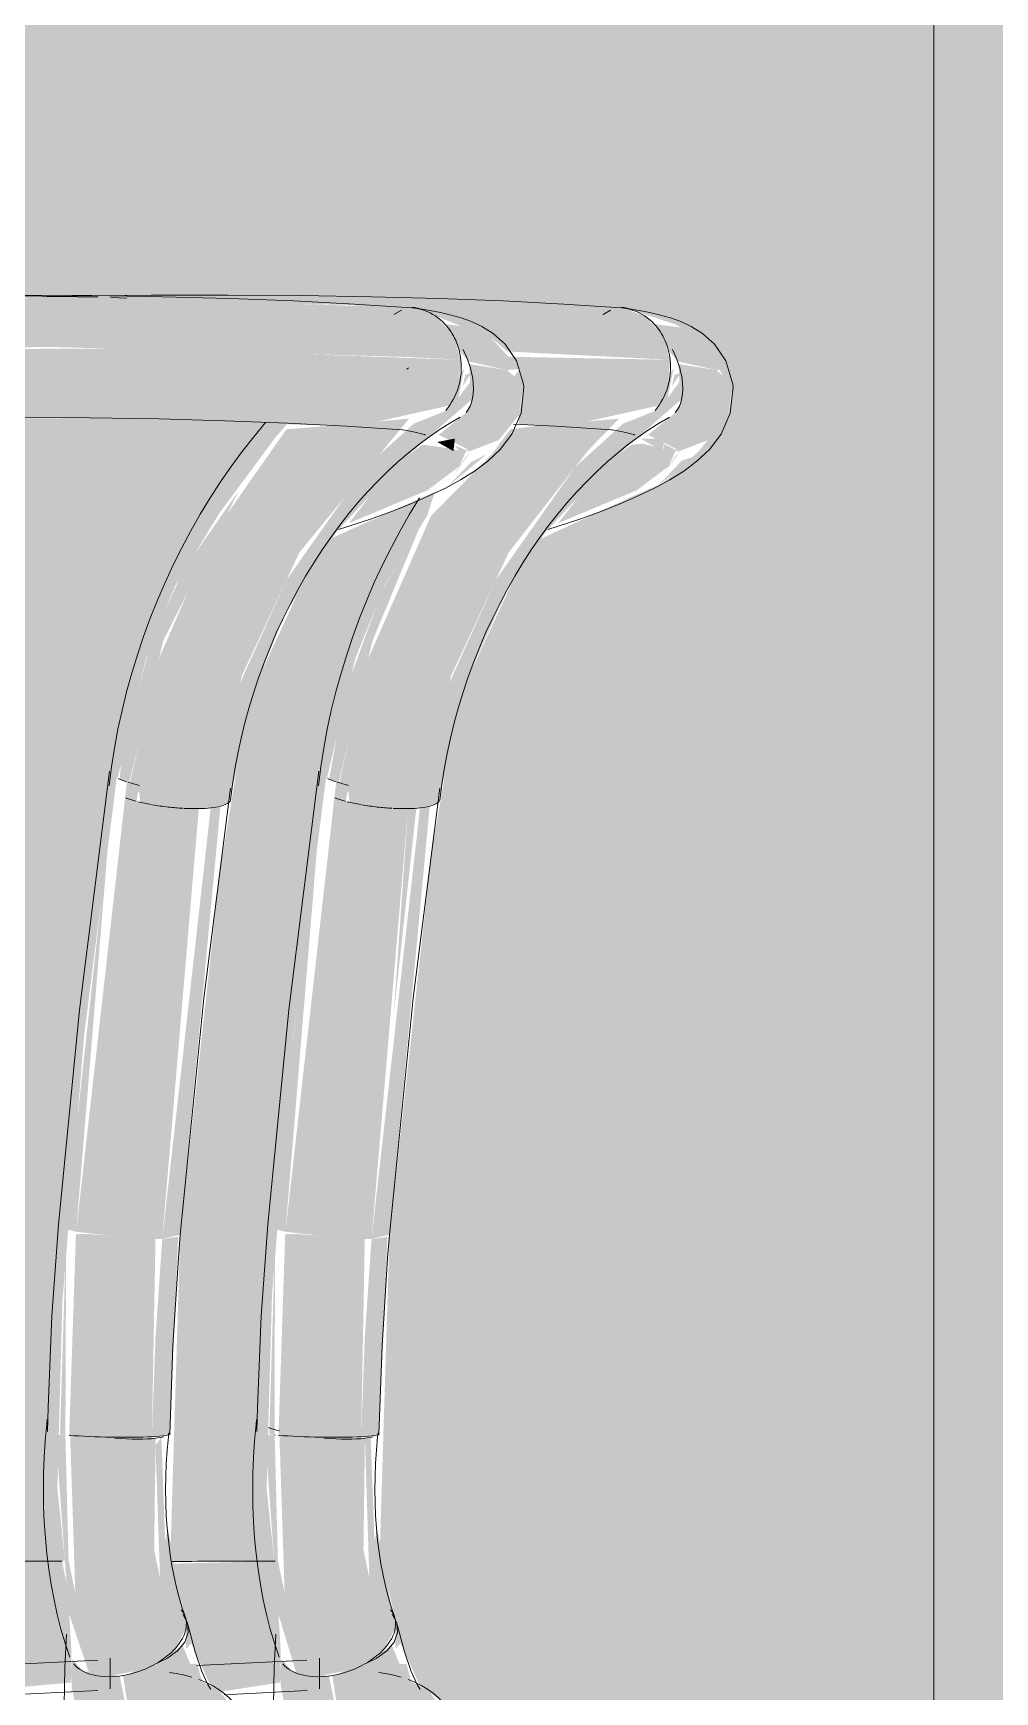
# Model space of a CAD drawing. Header units: inches. Extents: x 20478 to 36715, y -248 to 750.
# Drawn here: x 28169.16 to 28177.03, y 16.93 to 30.5 of the extents above; entities that cross this region are included whole.
import ezdxf

# ---------------------------------------------------------------- set-up
doc = ezdxf.new("R2010")
doc.units = ezdxf.units.IN
doc.header["$MEASUREMENT"] = 0
for name, color, linetype, lineweight in [('A-DOOR', 31, 'Continuous', 13), ('A-GLAZ-CWMG', 51, 'Continuous', 9), ('I-FURN', 30, 'Continuous', 9)]:
    doc.layers.add(name, color=color, linetype=linetype, lineweight=lineweight)

# ---------------------------------------------------------------- blocks, each defined once
blk = doc.blocks.new('HermanMiller_Collection_Air-Chair_SideChair_Arms - Arms-460524-Elevation - South')
at = {"layer": 'I-FURN'}
blk.add_line((26226.603, 28.33), (26226.472, 28.333), dxfattribs=at)
at = {"layer": 'I-FURN', "flags": 128}
blk.add_lwpolyline([(26226.365, 28.336), (26226.196, 28.34), (26225.62, 28.35), (26225.018, 28.353), (26224.392, 28.352), (26223.743, 28.345), (26223.072, 28.332), (26222.38, 28.314), (26221.668, 28.291), (26220.937, 28.263), (26220.66, 28.251)], dxfattribs=at)
blk = doc.blocks.new('HermanMiller_Collection_Air-Chair_SideChair_Arms - Arms-V23-Elevation - South')
at = {"layer": 'I-FURN'}
for points in [[(26231.047, 27.825), (26230.98, 28.032), (26230.838, 28.184), (26230.651, 28.249), (26227.655, 28.341), (26228.443, 28.273), (26229.126, 28.184), (26229.589, 28.001), (26229.713, 27.893), (26230.006, 27.878)], [(26231.425, 27.741), (26231.528, 27.75), (26231.228, 28.077), (26230.917, 28.117), (26231.03, 27.904), (26231.11, 27.811), (26231.144, 27.804)], [(26230.189, 27.281), (26230.951, 27.451), (26231.027, 27.603), (26231.047, 27.825), (26229.713, 27.85), (26229.816, 27.75), (26229.772, 27.689), (26229.846, 27.56), (26229.806, 27.366), (26229.808, 27.3), (26230.177, 27.282)], [(26230.986, 27.078), (26230.998, 27.181), (26230.804, 27.181), (26230.976, 27.084)], [(26228.604, 20.637), (26228.751, 20.672), (26229.08, 24.175), (26229, 24.155), (26228.605, 20.644)], [(26227.9, 20.696), (26228.174, 24.029), (26227.953, 22.18), (26227.822, 20.716)], [(26228.295, 19.015), (26228.519, 19.02), (26228.549, 20.636), (26228.003, 20.677), (26227.898, 20.677), (26227.843, 19.032), (26228.166, 19.017)], [(26228.519, 19.02), (26228.665, 19.041), (26228.734, 20.656), (26228.604, 20.635), (26228.549, 19.83)], [(26227.812, 19.034), (26227.814, 20.605), (26227.768, 19.039)], [(26228.035, 17.073), (26227.838, 18.008), (26227.812, 19.034), (26227.733, 19.034), (26227.839, 17.581), (26227.988, 17.091)], [(26228.146, 17.058), (26228.451, 17.118), (26228.622, 17.209), (26228.709, 17.287), (26228.538, 18.094), (26228.55, 19.009), (26227.96, 19.024), (26227.851, 19.026), (26227.893, 17.748), (26228.035, 17.073)], [(26228.456, 19.002), (26228.252, 19.016), (26228.416, 19.003)], [(26228.709, 17.287), (26228.799, 17.456), (26228.652, 18.263), (26228.628, 18.172), (26228.597, 19.018), (26228.55, 19.009), (26228.586, 17.869), (26228.691, 17.371)], [(26227.37, 16.936), (26227.856, 17.011), (26227.862, 17.264), (26227.83, 17.777), (26227.809, 18.004), (26226.974, 17.982), (26227.087, 17.52), (26227.087, 17.456), (26227.087, 17.287), (26227.13, 17.332), (26227.284, 16.992), (26227.33, 16.968)], [(26228.602, 15.597), (26228.407, 16.148), (26228.312, 16.791), (26228.256, 17.065), (26227.962, 17.102), (26227.868, 17.2), (26227.854, 17.073), (26227.864, 16.969), (26227.904, 16.777), (26227.904, 16.455), (26228.132, 15.812), (26228.29, 15.684), (26228.532, 15.606)]]:
    blk.add_hatch(color=256, dxfattribs=at).paths.add_polyline_path(points, flags=0)
h = blk.add_hatch(color=256, dxfattribs=at)
h.paths.add_polyline_path([(26228.335, 24.369), (26228.612, 25.527), (26228.999, 26.459), (26228.693, 25.943), (26228.385, 25.103), (26228.257, 24.397), (26228.325, 24.372)], flags=0)
h.paths.add_polyline_path([(26230.731, 28.232), (26230.736, 28.236), (26230.73, 28.232)], flags=0)
h = blk.add_hatch(color=256, dxfattribs=at)
h.paths.add_polyline_path([(26228.903, 24.155), (26229.008, 24.162), (26229.256, 25.245), (26229.725, 26.248), (26230.376, 27.084), (26230.629, 27.344), (26229.975, 27.287), (26229.739, 27.257), (26229.589, 27.055), (26229.09, 26.548), (26228.553, 25.327), (26228.341, 24.368), (26228.417, 24.287), (26228.424, 24.208), (26228.824, 24.157)], flags=0)
h.paths.add_polyline_path([(26231.063, 27.609), (26231.132, 27.718), (26231.082, 27.701), (26231.066, 27.624)], flags=0)
h = blk.add_hatch(color=256, dxfattribs=at)
h.paths.add_polyline_path([(26229.008, 24.162), (26229.142, 24.2), (26229.443, 25.344), (26229.714, 25.94), (26230.024, 26.412), (26230.624, 27.052), (26231.137, 27.501), (26231.144, 27.671), (26231.027, 27.515), (26230.919, 27.406), (26230.661, 27.302), (26230.27, 26.948), (26229.623, 26.029), (26229.241, 25.183), (26229.156, 24.809)], flags=0)
h.paths.add_polyline_path([(26229.983, 26.375), (26230.328, 26.793), (26230.012, 26.412)], flags=0)
h = blk.add_hatch(color=256, dxfattribs=at)
h.paths.add_polyline_path([(26231.117, 27.076), (26231.358, 27.169), (26231.52, 27.37), (26231.559, 27.624), (26231.425, 27.741), (26231.115, 27.79), (26231.132, 27.475), (26231.089, 27.393), (26230.866, 27.211), (26231.089, 27.1), (26231.107, 27.084)], flags=0)
h.paths.add_polyline_path([(26230.918, 27.406), (26231.027, 27.515), (26231.075, 27.758), (26231.048, 27.713), (26230.961, 27.466), (26230.924, 27.411)], flags=0)
h = blk.add_hatch(color=256, dxfattribs=at)
h.paths.add_polyline_path([(26226.972, 18.001), (26227.808, 18.008), (26227.746, 18.602), (26227.79, 20.187), (26227.966, 22.306), (26228.232, 24.408), (26228.24, 24.408), (26228.47, 25.379), (26228.712, 25.981), (26229.059, 26.551), (26229.122, 26.746), (26228.268, 26.362), (26228.072, 26.068), (26227.714, 25.296), (26227.54, 24.712), (26227.363, 23.637), (26227.039, 20.672), (26226.96, 18.094), (26226.971, 18.002)], flags=0)
h.paths.add_polyline_path([(26229.405, 27.076), (26229.28, 27.127), (26229.324, 27.077), (26229.39, 27.076)], flags=0)
h = blk.add_hatch(color=256, dxfattribs=at)
h.paths.add_polyline_path([(26230.008, 26.446), (26230.073, 26.519), (26230.037, 26.485)], flags=0)
h.paths.add_polyline_path([(26230.489, 26.953), (26230.131, 26.489), (26230.773, 26.758), (26231.033, 26.953), (26231.089, 27.076), (26230.82, 27.139), (26230.732, 27.131), (26230.535, 26.986)], flags=0)
h.paths.add_polyline_path([(26230.039, 26.457), (26230.077, 26.496), (26230.556, 27.023), (26230.063, 26.492)], flags=0)
h = blk.add_hatch(color=256, dxfattribs=at)
h.paths.add_polyline_path([(26230.973, 26.863), (26231.13, 27.079), (26231.089, 27.034), (26231.033, 26.953)], flags=0)
h.paths.add_polyline_path([(26230.517, 26.623), (26230.972, 26.861), (26230.969, 26.861), (26230.535, 26.632)], flags=0)
h.paths.add_polyline_path([(26230.935, 26.785), (26231.244, 27.034), (26231.144, 27.002), (26231.089, 26.945)], flags=0)
h = blk.add_hatch(color=256, dxfattribs=at)
h.paths.add_polyline_path([(26228.785, 22.465), (26228.971, 24.16), (26228.903, 24.155)], flags=0)
h.paths.add_polyline_path([(26228.501, 20.635), (26228.604, 20.637), (26228.903, 24.155), (26228.393, 24.216), (26228.417, 24.346), (26228.315, 24.375), (26227.9, 20.696), (26228.416, 20.637)], flags=0)
h = blk.add_hatch(color=256, dxfattribs=at)
h.paths.add_polyline_path([(26228.623, 17.21), (26228.736, 17.287), (26228.681, 17.262)], flags=0)
h.paths.add_polyline_path([(26228.798, 17.461), (26228.799, 17.52), (26228.771, 17.57)], flags=0)
h = blk.add_hatch(color=256, dxfattribs=at)
h.paths.add_polyline_path([(26228.795, 15.622), (26228.649, 15.689), (26228.758, 15.724), (26228.784, 15.653)], flags=0)
h.paths.add_polyline_path([(26229.142, 16.545), (26229.186, 16.356), (26229.096, 16.468)], flags=0)
h.paths.add_polyline_path([(26228.602, 15.597), (26228.976, 15.697), (26229.251, 15.97), (26229.354, 16.344), (26229.08, 16.669), (26228.963, 16.904), (26228.89, 17.162), (26228.834, 17.162), (26228.769, 17.318), (26228.622, 17.198), (26228.284, 17.065), (26228.462, 15.9), (26228.532, 15.806), (26228.532, 15.748), (26228.6, 15.6)], flags=0)
h = blk.add_hatch(color=256, dxfattribs=at)
h.paths.add_polyline_path([(26229.142, 16.545), (26229.118, 16.44), (26229.16, 16.468), (26229.144, 16.537)], flags=0)
h.paths.add_polyline_path([(26229.331, 16.537), (26229.199, 16.605), (26229.136, 16.821), (26229.303, 16.605), (26229.327, 16.546)], flags=0)
h.paths.add_polyline_path([(26228.795, 15.622), (26228.715, 15.71), (26228.68, 15.675), (26228.758, 15.639)], flags=0)
h.paths.add_polyline_path([(26228.819, 15.606), (26229.186, 15.837), (26229.362, 16.21), (26229.319, 16.605), (26229.075, 16.941), (26228.903, 17.033), (26228.976, 16.877), (26229.248, 16.444), (26229.331, 16.537), (26229.327, 16.151), (26229.122, 15.809), (26228.795, 15.622), (26228.758, 15.607)], flags=0)
h.paths.add_polyline_path([(26228.506, 15.803), (26228.532, 15.861), (26228.5, 15.817), (26228.505, 15.807)], flags=0)
for p, q in [((26230.56, 28.231), (26230.499, 28.196)), ((26231.559, 27.627), (26231.561, 27.605)), ((26227.174, 17.15), (26228.076, 17.195)), ((26228.178, 16.958), (26228.178, 17.209)), ((26227.4, 16.911), (26228.077, 16.945))]:
    blk.add_line(p, q, dxfattribs=at)
at = {"layer": 'I-FURN', "flags": 128}
for points in [[(26230.647, 28.25), (26230.177, 28.28), (26229.68, 28.306), (26229.156, 28.326), (26228.605, 28.34), (26228.029, 28.35), (26227.427, 28.353), (26226.801, 28.352), (26226.152, 28.345), (26225.951, 28.341)], [(26231.559, 27.627), (26231.503, 27.817), (26231.409, 27.954), (26231.31, 28.041), (26231.219, 28.098), (26231.133, 28.137), (26231.05, 28.167), (26230.967, 28.191), (26230.881, 28.211), (26230.792, 28.228), (26230.697, 28.243), (26230.671, 28.247)], [(26231.561, 27.605), (26231.539, 27.389), (26231.463, 27.218), (26231.368, 27.092), (26231.266, 26.996), (26231.159, 26.915), (26231.044, 26.843), (26230.92, 26.776), (26230.785, 26.712), (26230.638, 26.648), (26230.479, 26.586), (26230.307, 26.523), (26230.122, 26.461), (26230.045, 26.437)], [(26231.042, 27.355), (26230.956, 27.306), (26230.87, 27.252), (26230.785, 27.193), (26230.699, 27.13), (26230.615, 27.062), (26230.531, 26.99), (26230.448, 26.913), (26230.367, 26.833), (26230.286, 26.748), (26230.208, 26.66), (26230.131, 26.567), (26230.055, 26.472), (26229.982, 26.372), (26229.911, 26.27), (26229.843, 26.164), (26229.777, 26.056), (26229.713, 25.944), (26229.653, 25.831), (26229.595, 25.715), (26229.54, 25.597), (26229.489, 25.477), (26229.44, 25.355), (26229.395, 25.233), (26229.354, 25.109), (26229.315, 24.984), (26229.281, 24.858), (26229.25, 24.732), (26229.222, 24.605), (26229.198, 24.479), (26229.178, 24.353), (26229.162, 24.228)], [(26230.566, 27.253), (26230.112, 27.283), (26229.766, 27.3)], [(26230.758, 27.21), (26230.749, 27.213), (26230.724, 27.221), (26230.684, 27.231), (26230.632, 27.241), (26230.57, 27.251), (26230.541, 27.256)], [(26228.996, 26.696), (26228.915, 26.563), (26228.838, 26.427), (26228.764, 26.289), (26228.694, 26.148), (26228.627, 26.005), (26228.565, 25.86), (26228.506, 25.713), (26228.452, 25.564), (26228.401, 25.414), (26228.355, 25.263), (26228.313, 25.111), (26228.275, 24.958), (26228.242, 24.804), (26228.213, 24.65), (26228.189, 24.496), (26228.169, 24.342)], [(26228.173, 24.462), (26227.927, 22.511), (26227.755, 20.756)], [(26228.751, 20.671), (26228.944, 22.606), (26229.163, 24.323)], [(26227.755, 20.756), (26227.702, 20.009), (26227.67, 19.26), (26227.666, 19.062)], [(26228.665, 19.041), (26228.69, 19.763), (26228.736, 20.482), (26228.751, 20.671)], [(26227.848, 17.218), (26227.81, 17.332), (26227.776, 17.448), (26227.746, 17.567), (26227.719, 17.688), (26227.695, 17.812), (26227.676, 17.937), (26227.66, 18.064), (26227.647, 18.192), (26227.639, 18.322), (26227.633, 18.453), (26227.632, 18.585), (26227.633, 18.719), (26227.639, 18.853), (26227.647, 18.987), (26227.66, 19.122), (26227.664, 19.161)], [(26228.791, 17.551), (26228.765, 17.631), (26228.74, 17.714), (26228.718, 17.8), (26228.698, 17.889), (26228.681, 17.981), (26228.666, 18.076), (26228.654, 18.174), (26228.644, 18.274), (26228.637, 18.376), (26228.633, 18.48), (26228.632, 18.585), (26228.633, 18.692), (26228.637, 18.801), (26228.644, 18.91), (26228.654, 19.02), (26228.658, 19.052)], [(26228.817, 17.42), (26228.811, 17.498), (26228.772, 17.57)], [(26227.821, 17.406), (26227.808, 17.13), (26227.802, 16.828), (26227.82, 16.455), (26227.927, 16.033), (26227.931, 16.024)], [(26228.562, 17.17), (26228.642, 17.207), (26228.73, 17.27), (26228.789, 17.342), (26228.817, 17.42)], [(26228.814, 17.486), (26228.873, 17.262), (26228.929, 17.101), (26228.977, 16.996), (26229, 16.958), (26229.002, 16.955)], [(26228.847, 17.056), (26228.774, 17.074), (26228.717, 17.084), (26228.663, 17.092)]]:
    blk.add_lwpolyline(points, dxfattribs=at)
at = {"layer": 'I-FURN'}
for centre, major_axis, ratio, start_param, end_param in [((26230.801, 27.793), (-0.241, 0.438), 0.575844, 5.706994, 5.968793), ((26230.801, 27.793), (-0.241, 0.438), 0.575844, 4.136197, 4.659796), ((26230.801, 27.793), (-0.241, 0.438), 0.575844, 3.350799, 4.136197), ((26228.668, 24.392), (-0.495, 0.07), 0.185134, 0.571711, 0.802516), ((26228.668, 24.392), (-0.495, 0.07), 0.185134, 0.829359, 1.064316), ((26228.665, 24.285), (-0.497, 0.057), 0.234229, 0.788125, 1.013719), ((26228.665, 24.285), (-0.497, 0.057), 0.234229, 1.049924, 1.293947), ((26228.665, 24.285), (-0.497, 0.057), 0.234229, 1.311723, 1.570311), ((26228.665, 24.285), (-0.497, 0.057), 0.234229, 1.573523, 1.813226), ((26228.665, 24.285), (-0.497, 0.057), 0.234229, 1.835322, 2.348716), ((26228.665, 24.285), (-0.497, 0.057), 0.234229, 2.358921, 3.144319), ((26228.161, 19.106), (-0.497, 0.055), 0.180952, 0.656581, 0.91838), ((26228.166, 19.052), (-0.5, 0.01), 0.069551, 0.787217, 0.792826), ((26228.166, 19.052), (-0.5, 0.01), 0.069551, 0.871848, 2.358013), ((26228.161, 19.106), (-0.497, 0.055), 0.180952, 1.703778, 2.489176), ((26228.166, 19.052), (-0.5, 0.01), 0.069551, 2.358013, 3.141593), ((26228.161, 19.106), (-0.497, 0.055), 0.180952, 2.489176, 2.750976), ((26228.32, 17.385), (0.471, 0.167), 0.596783, 5.443965, 6.491162), ((26228.32, 17.385), (0.471, 0.167), 0.596783, 3.873168, 5.443965), ((26228.32, 17.385), (0.471, 0.167), 0.596783, 3.34957, 3.611369), ((26228.32, 17.385), (0.471, 0.167), 0.596783, 3.628657, 3.873168), ((26228.644, 16.334), (0.202, 0.722), 0.995009, 4.962286, 6.20055)]:
    blk.add_ellipse(centre, major_axis=major_axis, ratio=ratio, start_param=start_param, end_param=end_param, dxfattribs=at)
blk.add_open_spline([(26231.047, 27.825), (26231.041, 27.881), (26231.012, 27.989), (26230.913, 28.139), (26230.782, 28.225), (26230.684, 28.246), (26230.651, 28.249)], degree=3, knots=[-1, -1, -1, -1, -0.7857143, -0.5714286, -0.2857143, -0.1428571, -0.1428571, -0.1428571, -0.1428571], dxfattribs=at)
for points in [[(26230.924, 27.411), (26230.97, 27.466), (26231.042, 27.598), (26231.055, 27.751), (26231.047, 27.825)], [(26226.973, 18.001), (26227.255, 18.002), (26227.536, 18.003), (26227.816, 18.004)]]:
    blk.add_open_spline(points, degree=3, dxfattribs=at)
blk = doc.blocks.new('opening - opening-915839-Elevation - South')
at = {"layer": 'A-DOOR'}
h = blk.add_hatch(color=256, dxfattribs=at)
h.paths.add_polyline_path([(25989.89, 2), (26016.078, 2), (26016.078, 45.518), (25989.89, 45.518), (25989.89, 20.121)], flags=0)
h.paths.add_polyline_path([(26219.7, 2), (26219.853, 2), (26219.891, 15.675), (26219.207, 15.585), (26219.183, 3.855), (26219.592, 2.386)], flags=0)
h.paths.add_polyline_path([(26091.239, 2), (26093.176, 2), (26093.176, 8.948), (26092.37, 6.058)], flags=0)
h.paths.add_polyline_path([(26220.895, 2), (26230.225, 2), (26225.676, 15.675), (26225.516, 15.658), (26223.495, 15.759), (26220.801, 15.848), (26220.845, 15.776), (26220.895, 15.636), (26220.919, 15.629), (26220.852, 2)], flags=0)
h.paths.add_polyline_path([(26216.255, 2), (26212.415, 15.775), (26209.107, 15.893), (26209.11, 15.7), (26209.153, 15.619), (26208.376, 2), (26212.752, 2)], flags=0)
h.paths.add_polyline_path([(26100.744, 16.071), (26100.766, 16.127), (26100.74, 16.1)], flags=0)
h.paths.add_polyline_path([(26097.419, 2), (26101.541, 2), (26100.778, 15.848), (26100.667, 16.092), (26099.814, 15.997), (26097.419, 15.885), (26097.419, 6.058)], flags=0)
h.paths.add_polyline_path([(26104.153, 2), (26107.484, 2), (26107.484, 15.885), (26104.236, 16.092), (26104.172, 16.084), (26104.131, 15.978), (26104.129, 15.848), (26104.153, 15.619), (26103.362, 2), (26104.143, 2)], flags=0)
h.paths.add_polyline_path([(26206.692, 2), (26207.362, 2), (26208.222, 15.893), (26208.181, 15.974), (26207.412, 15.953), (26207.408, 15.775), (26207.441, 15.619), (26206.65, 2)], flags=0)
h.paths.add_polyline_path([(26204.953, 2), (26205.772, 15.676), (26205.971, 16.429), (26206.282, 16.906), (26206.338, 17.034), (26206.433, 17.184), (26206.491, 17.236), (26206.734, 17.47), (26207.34, 17.496), (26207.371, 17.552), (26207.609, 17.552), (26211.92, 17.552), (26210.911, 20.996), (26209.759, 24.236), (26209.756, 25.019), (26209.834, 25.428), (26210.078, 26.039), (26210.738, 26.648), (26211.492, 26.933), (26215.049, 27.611), (26218.549, 28.062), (26221.525, 28.276), (26225.13, 28.343), (26230.76, 28.224), (26231.081, 28.117), (26231.301, 28.001), (26231.558, 27.56), (26231.52, 27.37), (26231.279, 27.076), (26230.986, 26.817), (26230.736, 26.708), (26229.975, 26.355), (26229.795, 26.09), (26229.426, 25.296), (26229.252, 24.712), (26229.095, 23.793), (26228.751, 20.672), (26228.672, 18.094), (26228.799, 17.52), (26228.799, 17.456), (26228.799, 17.287), (26228.842, 17.332), (26228.996, 16.992), (26229.185, 16.853), (26229.37, 16.512), (26229.327, 16.07), (26229.159, 15.793), (26233.203, 3.467), (26233.203, 45.518), (26199.015, 45.518), (26199.015, 30), (26225.753, 30), (26225.753, 28.75), (26207.505, 28.75), (26207.505, 28.5), (26202.419, 28.5), (26202.419, 2), (26204.918, 2)], flags=0)
h.paths.add_polyline_path([(26191.435, 16.071), (26191.458, 16.126), (26191.432, 16.1)], flags=0)
h.paths.add_polyline_path([(26192.233, 2), (26191.469, 15.848), (26191.358, 16.092), (26190.646, 15.969), (26190.74, 15.433), (26191.567, 2), (26192.164, 2)], flags=0)
h.paths.add_polyline_path([(26167.251, 26.785), (26167.199, 26.876), (26167.216, 26.821)], flags=0)
h.paths.add_polyline_path([(26193.267, 2), (26195.767, 2), (26195.767, 28.5), (26190.681, 28.5), (26190.681, 28.75), (26172.432, 28.75), (26172.432, 30), (26197.015, 30), (26197.015, 45.518), (26162.828, 45.518), (26162.828, 2), (26164.502, 2), (26169.001, 15.836), (26168.825, 16.124), (26168.816, 16.512), (26169.11, 16.941), (26169.295, 17.162), (26169.352, 17.162), (26169.417, 17.318), (26169.414, 17.377), (26169.387, 17.52), (26169.456, 17.746), (26169.533, 18.263), (26169.548, 18.507), (26169.434, 20.672), (26169.022, 24.299), (26168.743, 25.344), (26168.472, 25.94), (26168.157, 26.418), (26168.044, 26.493), (26167.126, 26.863), (26166.942, 27.034), (26166.666, 27.37), (26166.629, 27.627), (26166.76, 27.741), (26166.698, 27.79), (26167.12, 28.121), (26167.607, 28.253), (26170.571, 28.342), (26173.817, 28.341), (26177.69, 28.234), (26181.052, 27.895), (26183.449, 27.56), (26186.073, 27.086), (26187.042, 26.833), (26187.635, 26.533), (26187.705, 26.432), (26187.966, 26.204), (26188.255, 25.749), (26188.439, 24.96), (26188.439, 24.589), (26188.362, 24.016), (26187.928, 22.733), (26186.946, 19.993), (26186.265, 17.551), (26190.846, 17.495), (26190.896, 17.489), (26191.576, 17.364), (26191.84, 17.062), (26191.911, 16.899), (26192.117, 16.615), (26192.355, 16.145), (26192.357, 15.974), (26192.452, 15.433), (26193.233, 2)], flags=0)
h.paths.add_polyline_path([(26182.457, 2), (26189.824, 2), (26189.061, 15.848), (26189.026, 15.928), (26185.77, 15.775), (26181.931, 2)], flags=0)
h.paths.add_polyline_path([(26180.895, 2), (26184.717, 15.714), (26184.549, 15.718), (26184.031, 15.675), (26180.732, 3.841), (26180.772, 2), (26180.888, 2)], flags=0)
h.paths.add_polyline_path([(26177.334, 2), (26177.291, 15.636), (26177.345, 15.675), (26177.402, 15.701), (26177.332, 15.896), (26172.428, 15.615), (26167.96, 2), (26177.291, 2)], flags=0)
h.paths.add_polyline_path([(26166.91, 2), (26171.345, 15.688), (26170.716, 15.615), (26166.277, 2), (26166.82, 2)], flags=0)
h.paths.add_polyline_path([(26156.538, 2), (26160.828, 2), (26160.828, 45.518), (26127.64, 45.518), (26127.64, 30), (26135.061, 30), (26135.061, 28.75), (26127.64, 28.75), (26127.675, 27.738), (26130.619, 28.094), (26132.937, 28.266), (26136.64, 28.346), (26140.045, 28.236), (26140.39, 28.117), (26140.609, 28.001), (26140.866, 27.56), (26140.828, 27.37), (26140.587, 27.076), (26140.295, 26.817), (26140.045, 26.708), (26139.289, 26.362), (26139.104, 26.09), (26138.734, 25.296), (26138.56, 24.712), (26138.403, 23.793), (26138.06, 20.672), (26137.981, 18.094), (26138.107, 17.52), (26138.107, 17.456), (26138.107, 17.287), (26138.15, 17.332), (26138.304, 16.992), (26138.493, 16.853), (26138.678, 16.512), (26138.636, 16.07), (26138.467, 15.793), (26142.992, 2), (26143.648, 2)], flags=0)
h.paths.add_polyline_path([(26139.259, 2), (26141.943, 2), (26137.459, 15.663), (26137.099, 15.668), (26135.893, 15.723), (26130.304, 15.973), (26130.113, 15.867), (26130.153, 15.776), (26130.203, 15.636), (26130.228, 15.643), (26130.18, 6.058), (26130.203, 2), (26136.016, 2)], flags=0)
h.paths.add_polyline_path([(26129.015, 2), (26129.162, 2), (26129.2, 15.675), (26128.744, 15.587), (26127.64, 15.606), (26127.64, 6.908), (26129.008, 2)], flags=0)
h.paths.add_polyline_path([(26123.64, 2), (26123.64, 14.172), (26123.085, 15.675), (26122.925, 15.658), (26121.166, 15.745), (26118.402, 15.848), (26118.419, 15.7), (26118.461, 15.619), (26117.67, 2), (26123.64, 2)], flags=0)
h.paths.add_polyline_path([(26232.634, 2), (26228.15, 15.663), (26227.814, 15.666), (26227.491, 15.658), (26231.972, 2), (26232.628, 2)], flags=0)
h.paths.add_polyline_path([(26235.203, 2), (26261.39, 2), (26261.39, 45.518), (26235.203, 45.518), (26235.203, 10.745)], flags=0)
h.paths.add_polyline_path([(26113.34, 2), (26113.664, 2), (26111.727, 8.948), (26111.727, 2)], flags=0)
h.paths.add_polyline_path([(26114.707, 2), (26114.853, 2), (26114.892, 15.675), (26114.436, 15.587), (26111.727, 15.655), (26111.727, 12.667), (26114.7, 2)], flags=0)
h.paths.add_polyline_path([(26116.67, 2), (26117.465, 15.938), (26116.002, 15.975), (26115.805, 15.867), (26115.845, 15.776), (26115.895, 15.636), (26115.919, 15.629), (26115.895, 2), (26116.635, 2)], flags=0)
h.paths.add_polyline_path([(26090.453, 2.896), (26093.176, 12.667), (26093.176, 15.686), (26090.453, 15.585), (26090.453, 6.058)], flags=0)
h.paths.add_polyline_path([(26102.451, 3.546), (26103.181, 15.676), (26103.379, 16.429), (26103.691, 16.906), (26103.746, 17.034), (26103.842, 17.184), (26103.9, 17.236), (26104.143, 17.47), (26104.749, 17.496), (26104.78, 17.552), (26105.018, 17.552), (26107.484, 17.55), (26107.431, 23.363), (26107.185, 24.179), (26107.168, 24.236), (26107.164, 25.019), (26107.242, 25.428), (26107.484, 26.129), (26107.475, 28.5), (26104.78, 28.5), (26104.78, 28.75), (26104.688, 28.75), (26104.688, 28.5), (26100.215, 28.5), (26100.215, 28.75), (26100.123, 28.75), (26100.123, 28.5), (26097.419, 28.5), (26097.442, 26.013), (26097.66, 25.428), (26097.738, 25.019), (26097.747, 24.589), (26097.679, 24.043), (26097.419, 23.219), (26097.419, 17.55), (26100.156, 17.495), (26100.884, 17.364), (26101.148, 17.062), (26101.219, 16.899), (26101.425, 16.615), (26101.663, 16.145), (26101.665, 15.974), (26101.761, 15.433), (26102.412, 4.221)], flags=0)
h.paths.add_polyline_path([(26179.02, 3.915), (26179.721, 6.431), (26179.666, 15.596), (26178.962, 15.585), (26179.009, 6.058)], flags=0)
h.paths.add_polyline_path([(26217.454, 3.915), (26217.435, 6.409), (26214.85, 15.675), (26214.177, 15.675), (26217.444, 3.951)], flags=0)
h.paths.add_polyline_path([(26217.484, 9.951), (26217.479, 15.597), (26215.908, 15.606), (26217.444, 10.093)], flags=0)
h.paths.add_polyline_path([(26180.702, 9.951), (26182.272, 15.63), (26180.674, 15.597), (26180.698, 10.592)], flags=0)
h.paths.add_polyline_path([(26219.479, 15.597), (26219.469, 15.677), (26219.479, 15.597)], flags=0)
h.paths.add_polyline_path([(26114.479, 15.597), (26114.469, 15.677), (26114.479, 15.597)], flags=0)
h.paths.add_polyline_path([(26128.788, 15.597), (26128.778, 15.677), (26128.787, 15.597)], flags=0)
h.paths.add_polyline_path([(26104.041, 15.978), (26104.163, 16.104), (26104.101, 16.071), (26104.044, 15.982)], flags=0)
h.paths.add_polyline_path([(26101.433, 16.011), (26101.472, 16.029), (26101.427, 16.028)], flags=0)
h.paths.add_polyline_path([(26192.125, 16.011), (26192.164, 16.029), (26192.119, 16.028)], flags=0)
h.paths.add_polyline_path([(26130.483, 17.46), (26130.699, 17.495), (26130.757, 17.496), (26130.986, 17.647), (26131.145, 17.78), (26131.588, 18.633), (26131.774, 19.251), (26132.092, 21.858), (26132.619, 25.72), (26132.539, 26.257), (26132.546, 26.437), (26132.217, 27.027), (26131.998, 27.223), (26130.168, 27.052), (26127.64, 26.73), (26127.64, 17.551), (26130.163, 17.5), (26130.45, 17.464)], flags=0)
h.paths.add_polyline_path([(26116.175, 17.46), (26116.39, 17.495), (26116.448, 17.496), (26116.678, 17.647), (26116.837, 17.78), (26117.279, 18.633), (26117.465, 19.251), (26117.773, 21.787), (26118.311, 25.72), (26118.231, 26.257), (26118.238, 26.437), (26117.908, 27.027), (26117.66, 27.221), (26115.859, 27.052), (26112.16, 26.556), (26111.727, 26.438), (26111.727, 17.55), (26115.854, 17.5), (26116.142, 17.464)], flags=0)
h.paths.add_polyline_path([(26187.519, 24.797), (26187.466, 24.809), (26187.514, 24.809)], flags=0)
h.paths.add_polyline_path([(26184.724, 17.55), (26185.24, 17.59), (26186.366, 21.414), (26187.366, 24.042), (26187.42, 24.046), (26187.497, 24.518), (26187.48, 25.03), (26187.528, 25.02), (26187.469, 25.163), (26187.437, 25.299), (26187.437, 25.355), (26187.053, 25.745), (26186.64, 25.879), (26186.465, 25.919), (26186.64, 25.428), (26186.718, 25.019), (26186.727, 24.589), (26186.651, 24.016), (26186.248, 22.819), (26185.234, 19.993), (26184.611, 17.55), (26184.66, 17.55)], flags=0)
h.paths.add_polyline_path([(26211.745, 25.705), (26211.588, 25.665), (26211.714, 25.688)], flags=0)
h.paths.add_polyline_path([(26213.654, 17.55), (26214.318, 17.59), (26213.319, 20.996), (26212.168, 24.236), (26212.191, 25.098), (26212.242, 25.428), (26212.339, 25.912), (26211.695, 25.647), (26211.446, 25.299), (26211.475, 25.296), (26211.398, 24.999), (26211.382, 24.566), (26211.331, 24.539), (26211.319, 24.409), (26211.395, 24.283), (26211.521, 24.038), (26211.554, 23.984), (26212.937, 20.121), (26213.654, 17.55)], flags=0)
h.paths.add_polyline_path([(26093.176, 17.55), (26093.176, 26.486), (26090.453, 26.878), (26090.487, 17.566), (26090.806, 17.552), (26093.073, 17.55)], flags=0)
h.paths.add_polyline_path([(26185.111, 24.797), (26185.057, 24.809), (26185.105, 24.809)], flags=0)
h.paths.add_polyline_path([(26182.82, 17.551), (26183.957, 21.414), (26184.957, 24.042), (26185.013, 24.054), (26185.088, 24.518), (26185.071, 25.03), (26185.119, 25.02), (26185.057, 25.171), (26185.028, 25.299), (26185.028, 25.355), (26184.617, 25.758), (26183.951, 26.013), (26183.115, 26.193), (26181.756, 26.438), (26178.504, 26.911), (26177.658, 26.97), (26177.509, 26.739), (26177.42, 26.451), (26177.292, 25.867), (26177.27, 25.078), (26178.328, 18.591), (26178.504, 18.205), (26178.853, 17.681), (26179.154, 17.569), (26182.518, 17.551)], flags=0)
h.paths.add_polyline_path([(26213.456, 25.705), (26213.359, 25.705), (26213.422, 25.686)], flags=0)
h.paths.add_polyline_path([(26215.366, 17.551), (26219.191, 17.606), (26219.428, 17.78), (26219.871, 18.633), (26220.056, 19.251), (26220.374, 21.858), (26220.902, 25.72), (26220.822, 26.257), (26220.829, 26.437), (26220.527, 26.97), (26220.422, 27), (26217.015, 26.533), (26214.48, 26.061), (26213.841, 25.884), (26213.36, 25.592), (26213.158, 25.299), (26213.187, 25.296), (26213.109, 24.999), (26213.094, 24.566), (26213.043, 24.539), (26213.031, 24.409), (26213.114, 24.26), (26213.233, 24.038), (26213.266, 23.984), (26214.649, 20.121), (26215.365, 17.552)], flags=0)
h.paths.add_polyline_path([(26169.066, 24.313), (26169.068, 24.324), (26169.064, 24.324)], flags=0)
h.paths.add_polyline_path([(26177.292, 24.485), (26177.293, 24.485), (26177.292, 24.485)], flags=0)
h.paths.add_polyline_path([(26211.408, 24.63), (26211.376, 24.825), (26211.417, 24.809), (26211.413, 24.732)], flags=0)
h.paths.add_polyline_path([(26213.12, 24.63), (26213.088, 24.825), (26213.128, 24.808), (26213.125, 24.732)], flags=0)
h.paths.add_polyline_path([(26167.199, 27.078), (26167.385, 27.181), (26167.319, 27.211), (26167.306, 27.153), (26167.213, 27.088)], flags=0)
h.paths.add_polyline_path([(26167.069, 27.076), (26167.196, 27.107), (26167.156, 27.153), (26167.072, 27.078)], flags=0)
h.paths.add_polyline_path([(26140.425, 27.076), (26140.301, 27.139), (26140.306, 27.078), (26140.397, 27.076)], flags=0)
h.paths.add_polyline_path([(26231.117, 27.076), (26230.993, 27.139), (26230.998, 27.078), (26231.089, 27.076)], flags=0)
h.paths.add_polyline_path([(26111.727, 27.491), (26114.542, 27.895), (26117.96, 28.249), (26118.127, 28.25), (26123.131, 28.333), (26123.64, 28.338), (26123.64, 28.75), (26116.813, 28.75), (26116.813, 28.5), (26114.523, 28.5), (26114.523, 28.75), (26114.432, 28.75), (26114.432, 28.5), (26111.727, 28.5), (26111.727, 27.592)], flags=0)
h.paths.add_polyline_path([(26093.176, 27.491), (26093.176, 28.5), (26090.471, 28.5), (26090.453, 27.884), (26092.445, 27.611), (26092.959, 27.527)], flags=0)
h.paths.add_polyline_path([(26109.606, 30), (26123.64, 30), (26123.64, 45.518), (26090.453, 45.518), (26090.453, 30), (26104.701, 30)], flags=0)
h.paths.add_polyline_path([(26162.828, 48.555), (26197.015, 48.555), (26197.015, 93.768), (26162.828, 93.768), (26162.828, 57.624)], flags=0)
h.paths.add_polyline_path([(26160.828, 48.555), (26160.828, 93.768), (26127.64, 93.768), (26127.64, 48.555), (26156.538, 48.555)], flags=0)
h.paths.add_polyline_path([(26199.015, 48.555), (26233.203, 48.555), (26233.203, 93.768), (26199.015, 93.768), (26199.015, 57.624)], flags=0)
h.paths.add_polyline_path([(26121.98, 48.555), (26123.64, 48.555), (26123.64, 93.768), (26090.453, 93.768), (26090.453, 48.555)], flags=0)
h.paths.add_polyline_path([(26235.203, 48.555), (26261.39, 48.555), (26261.39, 93.768), (26235.203, 93.768), (26235.203, 57.624)], flags=0)
h.paths.add_polyline_path([(25989.89, 48.555), (26016.078, 48.555), (26016.078, 93.768), (25989.89, 93.768), (25989.89, 57.624)], flags=0)
h.paths.add_polyline_path([(26128.015, 98), (26160.828, 98), (26160.828, 99.098), (26128.015, 99.098)], flags=0)
h.paths.add_polyline_path([(26227.224, 98), (26233.203, 98), (26233.203, 99.098), (26199.015, 99.098), (26199.015, 98), (26226.846, 98)], flags=0)
h.paths.add_polyline_path([(26162.828, 98), (26197.015, 98), (26197.015, 99.098), (26162.828, 99.098)], flags=0)
h.paths.add_polyline_path([(26235.203, 98), (26261.39, 98), (26261.39, 129.271), (26259.783, 134), (26235.203, 134), (26235.203, 119.043), (26235.436, 119.043), (26237.577, 118.566), (26239.472, 117.699), (26241.323, 116.282), (26241.624, 115.971), (26242.728, 114.61), (26243.629, 112.925), (26244.198, 111.049), (26244.39, 109.098), (26244.171, 107.017), (26243.419, 104.846), (26242.37, 103.097), (26240.921, 101.55), (26239.304, 100.399), (26237.48, 99.587), (26235.203, 99.077)], flags=0)
h.paths.add_polyline_path([(26232.441, 119.098), (26233.203, 119.098), (26233.203, 134), (26199.015, 134), (26199.015, 119.098), (26231.937, 119.098)], flags=0)
h.paths.add_polyline_path([(26160.828, 119.098), (26160.828, 134), (26128.015, 134), (26128.015, 119.098), (26156.538, 119.098)], flags=0)
h.paths.add_polyline_path([(26162.828, 119.098), (26197.015, 119.098), (26197.015, 134), (26162.828, 134), (26162.828, 132.629)], flags=0)
blk = doc.blocks.new('HermanMiller_Collection_Air-Chair_SideChair_Arms - Arms-V43-Elevation - South')
at = {"layer": 'I-FURN'}
for points in [[(26229.335, 27.825), (26229.268, 28.032), (26229.126, 28.184), (26228.894, 28.251), (26226.61, 28.33), (26223.537, 28.322), (26221.431, 28.228), (26221.563, 28.032), (26221.609, 27.825), (26225.949, 27.931), (26228.894, 27.848)], [(26229.713, 27.741), (26229.816, 27.75), (26229.516, 28.077), (26229.205, 28.117), (26229.318, 27.904), (26229.398, 27.811), (26229.432, 27.804)], [(26228.477, 27.281), (26229.239, 27.451), (26229.315, 27.603), (26229.335, 27.825), (26226.735, 27.919), (26223.883, 27.904), (26221.61, 27.803), (26221.578, 27.448), (26221.594, 27.4), (26222.415, 27.291), (26225.655, 27.359), (26228.465, 27.282)], [(26223.689, 17.999), (26226.096, 18.008), (26226.034, 18.602), (26226.075, 20.121), (26226.254, 22.306), (26226.52, 24.408), (26226.528, 24.408), (26226.758, 25.379), (26227, 25.981), (26227.357, 26.567), (26227.815, 27.187), (26227.92, 27.306), (26226.409, 27.349), (26223.646, 27.334), (26222.204, 27.229), (26222.392, 26.788), (26222.604, 25.936), (26222.581, 24.873), (26222.393, 23.739), (26221.899, 20.635), (26221.687, 19.016), (26221.71, 18.974), (26221.403, 18.003), (26223.495, 17.999)], [(26228.361, 27.281), (26227.814, 27.314), (26228.359, 27.281)], [(26229.274, 27.078), (26229.286, 27.181), (26229.142, 27.153), (26229.261, 27.086)], [(26226.789, 20.635), (26226.892, 20.637), (26227.191, 24.155), (26226.681, 24.216), (26226.705, 24.346), (26226.603, 24.375), (26226.188, 20.696), (26226.704, 20.637)], [(26226.892, 20.637), (26227.039, 20.672), (26227.368, 24.175), (26227.288, 24.155), (26226.893, 20.644)], [(26226.188, 20.696), (26226.462, 24.029), (26226.162, 21.293), (26226.11, 20.716)], [(26226.1, 19.034), (26226.106, 20.665), (26226.056, 19.039)], [(26226.583, 19.015), (26226.807, 19.02), (26226.837, 20.636), (26226.291, 20.677), (26226.186, 20.677), (26226.131, 19.032), (26226.454, 19.017)], [(26226.807, 19.02), (26226.954, 19.041), (26227.022, 20.656), (26226.892, 20.635), (26226.837, 19.83)], [(26226.323, 17.073), (26226.126, 18.008), (26226.1, 19.034), (26226.021, 19.034), (26226.127, 17.582), (26226.296, 17.083), (26226.323, 17.073)], [(26226.434, 17.058), (26226.739, 17.118), (26226.91, 17.209), (26226.997, 17.287), (26226.826, 18.094), (26226.838, 19.009), (26226.248, 19.024), (26226.139, 19.026), (26226.181, 17.748), (26226.323, 17.073)], [(26226.744, 19.002), (26226.54, 19.016), (26226.704, 19.003)], [(26226.997, 17.287), (26227.087, 17.456), (26226.94, 18.263), (26226.916, 18.172), (26226.885, 19.018), (26226.837, 18.949), (26226.874, 17.869), (26226.979, 17.371)], [(26226.89, 15.597), (26226.695, 16.148), (26226.6, 16.791), (26226.544, 17.065), (26226.25, 17.102), (26226.156, 17.2), (26226.145, 17.109), (26226.152, 16.969), (26226.192, 16.777), (26226.158, 16.579), (26226.405, 15.831), (26226.578, 15.684), (26226.82, 15.606)]]:
    blk.add_hatch(color=256, dxfattribs=at).paths.add_polyline_path(points, flags=0)
h = blk.add_hatch(color=256, dxfattribs=at)
h.paths.add_polyline_path([(26226.623, 24.369), (26226.9, 25.527), (26227.52, 26.757), (26227.059, 26.096), (26226.79, 25.483), (26226.559, 24.586), (26226.545, 24.397), (26226.613, 24.372)], flags=0)
h.paths.add_polyline_path([(26229.019, 28.232), (26229.024, 28.236), (26229.018, 28.232)], flags=0)
h = blk.add_hatch(color=256, dxfattribs=at)
h.paths.add_polyline_path([(26227.191, 24.155), (26227.296, 24.162), (26227.544, 25.245), (26228.013, 26.248), (26228.754, 27.153), (26228.912, 27.344), (26228.273, 27.286), (26227.908, 27.257), (26227.309, 26.401), (26226.841, 25.327), (26226.629, 24.368), (26226.705, 24.287), (26226.712, 24.208), (26227.112, 24.157)], flags=0)
h.paths.add_polyline_path([(26229.351, 27.609), (26229.42, 27.718), (26229.37, 27.701), (26229.354, 27.624)], flags=0)
h = blk.add_hatch(color=256, dxfattribs=at)
h.paths.add_polyline_path([(26227.296, 24.162), (26227.43, 24.2), (26227.731, 25.344), (26227.887, 25.726), (26228.312, 26.412), (26228.894, 27.039), (26229.425, 27.501), (26229.432, 27.671), (26229.315, 27.515), (26229.207, 27.406), (26228.949, 27.302), (26228.558, 26.948), (26227.911, 26.029), (26227.529, 25.183), (26227.444, 24.809)], flags=0)
h.paths.add_polyline_path([(26228.271, 26.375), (26228.616, 26.793), (26228.3, 26.412)], flags=0)
h = blk.add_hatch(color=256, dxfattribs=at)
h.paths.add_polyline_path([(26229.405, 27.076), (26229.646, 27.169), (26229.808, 27.37), (26229.847, 27.624), (26229.713, 27.741), (26229.403, 27.79), (26229.42, 27.475), (26229.377, 27.393), (26229.154, 27.211), (26229.377, 27.1)], flags=0)
h.paths.add_polyline_path([(26229.206, 27.406), (26229.315, 27.515), (26229.363, 27.758), (26229.336, 27.713), (26229.249, 27.466), (26229.212, 27.411)], flags=0)
h = blk.add_hatch(color=256, dxfattribs=at)
h.paths.add_polyline_path([(26228.296, 26.446), (26228.361, 26.519), (26228.325, 26.485)], flags=0)
h.paths.add_polyline_path([(26228.777, 26.953), (26228.419, 26.489), (26229.061, 26.758), (26229.321, 26.953), (26229.377, 27.076), (26229.149, 27.114), (26229.02, 27.131), (26228.823, 26.986)], flags=0)
h.paths.add_polyline_path([(26228.327, 26.457), (26228.365, 26.496), (26228.844, 27.023), (26228.351, 26.492)], flags=0)
h = blk.add_hatch(color=256, dxfattribs=at)
h.paths.add_polyline_path([(26229.261, 26.863), (26229.418, 27.079), (26229.377, 27.034), (26229.321, 26.953)], flags=0)
h.paths.add_polyline_path([(26228.805, 26.623), (26229.26, 26.861), (26229.257, 26.861), (26228.823, 26.632)], flags=0)
h.paths.add_polyline_path([(26229.223, 26.785), (26229.549, 27.055), (26229.418, 26.988), (26229.377, 26.945)], flags=0)
h = blk.add_hatch(color=256, dxfattribs=at)
h.paths.add_polyline_path([(26220.862, 17.095), (26220.774, 17.268), (26220.854, 17.106)], flags=0)
h.paths.add_polyline_path([(26221.623, 16.876), (26225.115, 16.916), (26226.144, 17.011), (26226.15, 17.264), (26226.118, 17.777), (26226.072, 18.004), (26221.399, 17.998), (26220.862, 17.095), (26220.795, 17.057), (26220.676, 16.91), (26221.335, 16.886)], flags=0)
h = blk.add_hatch(color=256, dxfattribs=at)
h.paths.add_polyline_path([(26226.911, 17.21), (26227.024, 17.287), (26226.969, 17.262)], flags=0)
h.paths.add_polyline_path([(26227.086, 17.461), (26227.087, 17.52), (26227.06, 17.57)], flags=0)
h = blk.add_hatch(color=256, dxfattribs=at)
h.paths.add_polyline_path([(26227.083, 15.622), (26226.937, 15.689), (26227.046, 15.724), (26227.072, 15.653)], flags=0)
h.paths.add_polyline_path([(26227.43, 16.545), (26227.474, 16.356), (26227.385, 16.468)], flags=0)
h.paths.add_polyline_path([(26226.89, 15.597), (26227.264, 15.697), (26227.539, 15.97), (26227.642, 16.344), (26227.369, 16.669), (26227.251, 16.904), (26227.178, 17.162), (26227.122, 17.162), (26227.057, 17.318), (26226.91, 17.198), (26226.572, 17.065), (26226.75, 15.9), (26226.82, 15.806), (26226.82, 15.748), (26226.888, 15.6)], flags=0)
h = blk.add_hatch(color=256, dxfattribs=at)
h.paths.add_polyline_path([(26227.43, 16.545), (26227.406, 16.44), (26227.448, 16.468), (26227.432, 16.537)], flags=0)
h.paths.add_polyline_path([(26227.619, 16.537), (26227.487, 16.605), (26227.424, 16.821), (26227.591, 16.605), (26227.615, 16.546)], flags=0)
h.paths.add_polyline_path([(26227.083, 15.622), (26227.003, 15.71), (26226.968, 15.675), (26227.046, 15.639)], flags=0)
h.paths.add_polyline_path([(26227.107, 15.606), (26227.461, 15.816), (26227.65, 16.21), (26227.607, 16.605), (26227.363, 16.941), (26227.191, 17.033), (26227.264, 16.877), (26227.536, 16.444), (26227.619, 16.537), (26227.615, 16.151), (26227.41, 15.809), (26227.083, 15.622), (26227.046, 15.607)], flags=0)
h.paths.add_polyline_path([(26226.795, 15.803), (26226.82, 15.861), (26226.788, 15.817), (26226.793, 15.807)], flags=0)
for p, q in [((26228.848, 28.231), (26228.787, 28.196)), ((26228.907, 27.758), (26228.894, 27.749)), ((26229.847, 27.627), (26229.849, 27.605)), ((26226.466, 16.958), (26226.466, 17.209))]:
    blk.add_line(p, q, dxfattribs=at)
at = {"layer": 'I-FURN', "flags": 128}
for points in [[(26228.935, 28.25), (26228.466, 28.28), (26227.969, 28.306), (26227.444, 28.326), (26226.893, 28.34), (26226.317, 28.35), (26225.715, 28.353), (26225.089, 28.352), (26224.44, 28.345), (26223.769, 28.332), (26223.077, 28.314), (26222.365, 28.291), (26221.634, 28.263), (26221.357, 28.251)], [(26229.847, 27.627), (26229.791, 27.817), (26229.697, 27.954), (26229.598, 28.041), (26229.507, 28.098), (26229.421, 28.137), (26229.338, 28.167), (26229.255, 28.191), (26229.169, 28.211), (26229.08, 28.228), (26228.985, 28.243), (26228.959, 28.247)], [(26229.849, 27.605), (26229.827, 27.389), (26229.751, 27.218), (26229.656, 27.092), (26229.555, 26.996), (26229.447, 26.915), (26229.332, 26.843), (26229.208, 26.776), (26229.073, 26.712), (26228.926, 26.648), (26228.767, 26.586), (26228.595, 26.523), (26228.41, 26.461), (26228.333, 26.437)], [(26228.854, 27.253), (26228.4, 27.283), (26227.917, 27.307), (26227.404, 27.327), (26226.864, 27.341), (26226.297, 27.35), (26225.704, 27.353), (26225.087, 27.352), (26224.445, 27.344), (26223.781, 27.332), (26223.096, 27.314), (26222.39, 27.291), (26221.665, 27.263), (26221.408, 27.252)], [(26227.738, 27.313), (26227.641, 27.196), (26227.547, 27.076), (26227.456, 26.953), (26227.369, 26.826), (26227.284, 26.696), (26227.203, 26.563), (26227.126, 26.427), (26227.052, 26.289), (26226.982, 26.148), (26226.915, 26.005), (26226.853, 25.86), (26226.794, 25.713), (26226.74, 25.564), (26226.689, 25.414), (26226.643, 25.263), (26226.601, 25.111), (26226.563, 24.958), (26226.53, 24.804), (26226.501, 24.65), (26226.477, 24.496), (26226.457, 24.342)], [(26229.33, 27.355), (26229.244, 27.306), (26229.158, 27.252), (26229.073, 27.193), (26228.988, 27.13), (26228.903, 27.062), (26228.819, 26.99), (26228.736, 26.913), (26228.655, 26.833), (26228.574, 26.748), (26228.496, 26.66), (26228.419, 26.567), (26228.344, 26.472), (26228.27, 26.372), (26228.2, 26.27), (26228.131, 26.164), (26228.065, 26.056), (26228.002, 25.944), (26227.941, 25.831), (26227.883, 25.715), (26227.828, 25.597), (26227.777, 25.477), (26227.728, 25.355), (26227.683, 25.233), (26227.642, 25.109), (26227.603, 24.984), (26227.569, 24.858), (26227.538, 24.732), (26227.51, 24.605), (26227.486, 24.479), (26227.466, 24.353), (26227.45, 24.228)], [(26229.046, 27.21), (26229.037, 27.213), (26229.012, 27.221), (26228.972, 27.231), (26228.92, 27.241), (26228.858, 27.251), (26228.829, 27.256)], [(26226.461, 24.462), (26226.215, 22.511), (26226.043, 20.756)], [(26227.039, 20.671), (26227.232, 22.606), (26227.451, 24.323)], [(26226.043, 20.756), (26225.99, 20.009), (26225.959, 19.26), (26225.954, 19.062)], [(26226.954, 19.041), (26226.979, 19.763), (26227.024, 20.482), (26227.039, 20.671)], [(26226.136, 17.218), (26226.098, 17.332), (26226.064, 17.448), (26226.034, 17.567), (26226.007, 17.688), (26225.984, 17.812), (26225.964, 17.937), (26225.948, 18.064), (26225.936, 18.192), (26225.927, 18.322), (26225.921, 18.453), (26225.92, 18.585), (26225.921, 18.719), (26225.927, 18.853), (26225.935, 18.987), (26225.948, 19.122), (26225.952, 19.161)], [(26227.079, 17.551), (26227.053, 17.631), (26227.028, 17.714), (26227.006, 17.8), (26226.986, 17.889), (26226.969, 17.981), (26226.954, 18.076), (26226.942, 18.174), (26226.932, 18.274), (26226.925, 18.376), (26226.921, 18.48), (26226.92, 18.585), (26226.921, 18.692), (26226.925, 18.801), (26226.932, 18.91), (26226.942, 19.02), (26226.946, 19.052)], [(26227.105, 17.42), (26227.099, 17.498), (26227.06, 17.57)], [(26226.109, 17.406), (26226.096, 17.13), (26226.09, 16.828), (26226.108, 16.455), (26226.215, 16.033), (26226.219, 16.024)], [(26226.85, 17.17), (26226.93, 17.207), (26227.018, 17.27), (26227.077, 17.342), (26227.105, 17.42)], [(26227.102, 17.486), (26227.161, 17.262), (26227.217, 17.101), (26227.266, 16.996), (26227.288, 16.958), (26227.29, 16.955)], [(26210.314, 17.303), (26216.428, 16.982), (26222.562, 17.006), (26226.364, 17.195)], [(26227.135, 17.056), (26227.062, 17.074), (26227.005, 17.084), (26226.951, 17.092)], [(26210.31, 17.053), (26216.438, 16.731), (26222.586, 16.757), (26226.365, 16.945)]]:
    blk.add_lwpolyline(points, dxfattribs=at)
at = {"layer": 'I-FURN'}
for centre, major_axis, ratio, start_param, end_param in [((26229.089, 27.793), (-0.241, 0.438), 0.575844, 5.706994, 5.968793), ((26229.089, 27.793), (-0.241, 0.438), 0.575844, 4.136197, 4.659796), ((26229.089, 27.793), (-0.241, 0.438), 0.575844, 3.350799, 4.136197), ((26226.956, 24.392), (-0.495, 0.07), 0.185134, 0.571711, 0.802516), ((26226.956, 24.392), (-0.495, 0.07), 0.185134, 0.829359, 1.064316), ((26226.953, 24.285), (-0.497, 0.057), 0.234229, 0.788125, 1.013719), ((26226.953, 24.285), (-0.497, 0.057), 0.234229, 1.049924, 1.293947), ((26226.953, 24.285), (-0.497, 0.057), 0.234229, 1.311723, 1.570311), ((26226.953, 24.285), (-0.497, 0.057), 0.234229, 1.573523, 1.813226), ((26226.953, 24.285), (-0.497, 0.057), 0.234229, 1.835322, 2.348716), ((26226.953, 24.285), (-0.497, 0.057), 0.234229, 2.358921, 3.144319), ((26226.454, 19.052), (-0.5, 0.01), 0.069551, 0.871848, 2.358013), ((26226.449, 19.106), (-0.497, 0.055), 0.180952, 1.703778, 2.489176), ((26226.454, 19.052), (-0.5, 0.01), 0.069551, 2.358013, 3.141593), ((26226.449, 19.106), (-0.497, 0.055), 0.180952, 2.489176, 2.750976), ((26226.608, 17.385), (0.471, 0.167), 0.596783, 5.443965, 6.491162), ((26226.608, 17.385), (0.471, 0.167), 0.596783, 3.873168, 5.443965), ((26226.608, 17.385), (0.471, 0.167), 0.596783, 3.34957, 3.611369), ((26226.608, 17.385), (0.471, 0.167), 0.596783, 3.628657, 3.873168), ((26226.932, 16.334), (0.202, 0.722), 0.995009, 4.962286, 6.20055)]:
    blk.add_ellipse(centre, major_axis=major_axis, ratio=ratio, start_param=start_param, end_param=end_param, dxfattribs=at)
for points, knots in [([(26229.335, 27.825), (26229.329, 27.881), (26229.3, 27.989), (26229.201, 28.139), (26229.07, 28.225), (26228.972, 28.246), (26228.939, 28.249)], [-1, -1, -1, -1, -0.7857143, -0.5714286, -0.2857143, -0.1428571, -0.1428571, -0.1428571, -0.1428571]), ([(26221.393, 18.003), (26222.168, 18), (26223.75, 17.997), (26225.287, 18.001), (26226.074, 18.004)], [-0.9052569, -0.9052569, -0.9052569, -0.9052569, -0.5, -0.0683485, -0.0683485, -0.0683485, -0.0683485])]:
    blk.add_open_spline(points, degree=3, knots=knots, dxfattribs=at)
blk.add_open_spline([(26229.212, 27.411), (26229.258, 27.466), (26229.33, 27.598), (26229.343, 27.751), (26229.335, 27.825)], degree=3, dxfattribs=at)
blk = doc.blocks.new('Rectangular Mullion - Rectangular Mullion 1-827449-Elevation - South')
at = {"layer": 'A-GLAZ-CWMG'}
blk.add_hatch(color=256, dxfattribs=at).paths.add_polyline_path([(26016.078, 2), (26018.078, 2), (26018.078, 96), (26016.078, 96), (26016.078, 20.121)], flags=0)
blk.add_line((26016.078, 96), (26016.078, 2), dxfattribs=at)

msp = doc.modelspace()

# ---------------------------------------------------------------- block references
at = {"layer": 'A-DOOR'}
msp.add_blockref('opening - opening-915839-Elevation - South', (1943.324, 0), dxfattribs=at)
at = {"layer": 'A-GLAZ-CWMG'}
msp.add_blockref('Rectangular Mullion - Rectangular Mullion 1-827449-Elevation - South', (2160.449, 0), dxfattribs=at)
at = {"layer": 'I-FURN'}
for name in ['HermanMiller_Collection_Air-Chair_SideChair_Arms - Arms-460524-Elevation - South', 'HermanMiller_Collection_Air-Chair_SideChair_Arms - Arms-V43-Elevation - South', 'HermanMiller_Collection_Air-Chair_SideChair_Arms - Arms-V23-Elevation - South']:
    msp.add_blockref(name, (1943.324, 0), dxfattribs=at)

doc.saveas('drawing.dxf')
